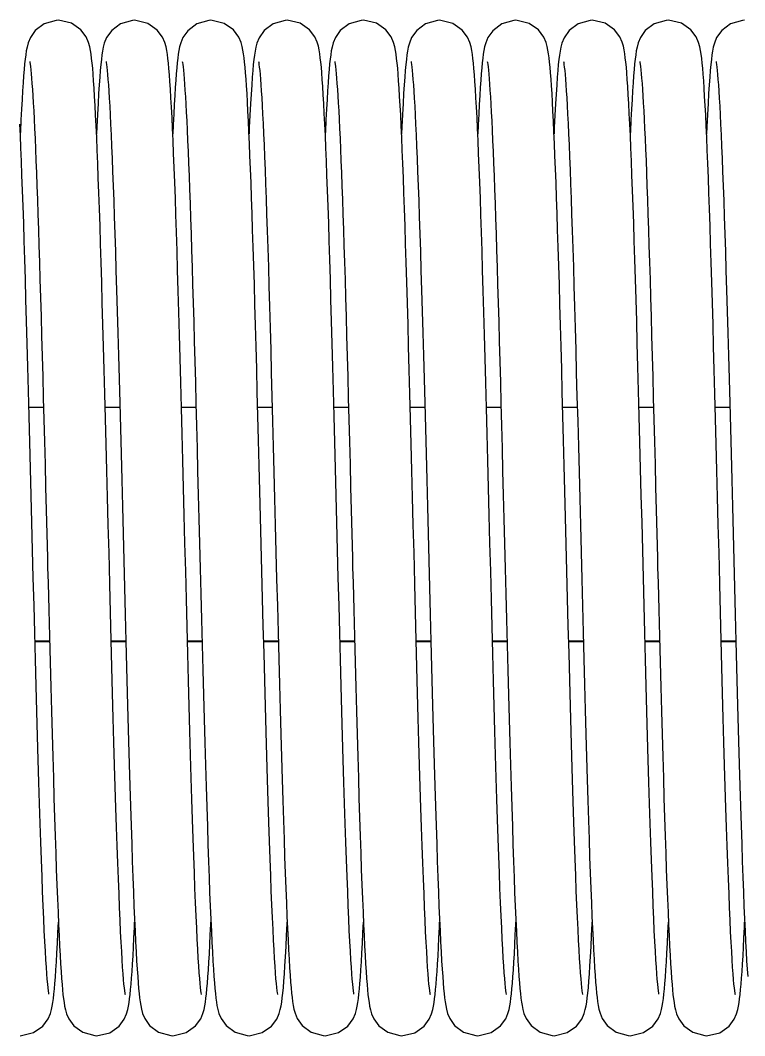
# Model space of a CAD drawing. Header units: millimetres. Extents: x 21899 to 38731, y -5425 to 3612.
# Drawn here: x 24408 to 24484, y 3128.8 to 3235.3 of the extents above; entities that cross this region are included whole.
import ezdxf

# ---------------------------------------------------------------- set-up
doc = ezdxf.new("R2010")
doc.units = ezdxf.units.MM

msp = doc.modelspace()

# ---------------------------------------------------------------- linework, layer by layer
at = {"color": 7, "linetype": 'Continuous'}
for p, q in [((24408.91, 3194.69), (24410.44, 3194.69)), ((24416.91, 3194.69), (24418.44, 3194.69)), ((24424.91, 3194.69), (24426.44, 3194.69)), ((24432.91, 3194.69), (24434.44, 3194.69)), ((24440.91, 3194.69), (24442.44, 3194.69)), ((24448.91, 3194.69), (24450.44, 3194.69)), ((24456.91, 3194.69), (24458.44, 3194.69)), ((24464.91, 3194.69), (24466.44, 3194.69)), ((24472.91, 3194.69), (24474.44, 3194.69)), ((24480.91, 3194.69), (24482.44, 3194.69)), ((24409.55, 3170.08), (24411.07, 3170.08)), ((24417.55, 3170.08), (24419.07, 3170.08)), ((24425.55, 3170.08), (24427.07, 3170.08)), ((24433.55, 3170.08), (24435.07, 3170.08)), ((24441.55, 3170.08), (24443.07, 3170.08)), ((24449.55, 3170.08), (24451.07, 3170.08)), ((24457.55, 3170.08), (24459.07, 3170.08)), ((24465.55, 3170.08), (24467.07, 3170.08)), ((24473.55, 3170.08), (24475.07, 3170.08)), ((24481.55, 3170.08), (24483.07, 3170.08))]:
    msp.add_line(p, q, dxfattribs=at)
at = {"color": 9, "linetype": 'Continuous'}
for p, q in [((24409.55, 3170.15), (24411.07, 3170.15)), ((24417.55, 3170.15), (24419.07, 3170.15)), ((24425.55, 3170.15), (24427.07, 3170.15)), ((24433.55, 3170.15), (24435.07, 3170.15)), ((24441.55, 3170.15), (24443.07, 3170.15)), ((24449.55, 3170.15), (24451.07, 3170.15)), ((24457.55, 3170.15), (24459.07, 3170.15)), ((24465.55, 3170.15), (24467.07, 3170.15)), ((24473.55, 3170.15), (24475.07, 3170.15)), ((24481.55, 3170.15), (24483.07, 3170.15))]:
    msp.add_line(p, q, dxfattribs=at)
at = {"color": 7, "linetype": 'Continuous'}
for points in [[(24412, 3235.25), (24411.78, 3235.24), (24410.51, 3234.88), (24409.57, 3234.17), (24409.06, 3233.43), (24408.83, 3232.88), (24408.71, 3232.45), (24408.63, 3232.05), (24408.57, 3231.64), (24408.51, 3231.19), (24408.46, 3230.68), (24408.4, 3230.1), (24408.35, 3229.44)], [(24415.65, 3229.6), (24415.6, 3230.22), (24415.54, 3230.77), (24415.49, 3231.26), (24415.43, 3231.69), (24415.37, 3232.09), (24415.29, 3232.48), (24415.17, 3232.92), (24414.92, 3233.5), (24414.35, 3234.25), (24413.37, 3234.94), (24412, 3235.25)], [(24420, 3235.25), (24419.79, 3235.24), (24418.53, 3234.88), (24417.59, 3234.18), (24417.05, 3233.43), (24416.82, 3232.86), (24416.71, 3232.42), (24416.63, 3232.03), (24416.56, 3231.62), (24416.51, 3231.15), (24416.45, 3230.62), (24416.39, 3230), (24416.34, 3229.29)], [(24423.65, 3229.54), (24423.6, 3230.18), (24423.55, 3230.74), (24423.49, 3231.24), (24423.43, 3231.68), (24423.37, 3232.08), (24423.29, 3232.47), (24423.17, 3232.92), (24422.93, 3233.48), (24422.37, 3234.23), (24421.39, 3234.93), (24420, 3235.25)], [(24428, 3235.25), (24427.79, 3235.24), (24426.51, 3234.87), (24425.57, 3234.16), (24425.06, 3233.44), (24424.84, 3232.9), (24424.72, 3232.47), (24424.64, 3232.09), (24424.58, 3231.7), (24424.52, 3231.27), (24424.47, 3230.8), (24424.42, 3230.26), (24424.36, 3229.65), (24424.31, 3228.97)], [(24431.69, 3229.09), (24431.64, 3229.75), (24431.58, 3230.33), (24431.53, 3230.86), (24431.48, 3231.33), (24431.43, 3231.74), (24431.36, 3232.12), (24431.29, 3232.5), (24431.17, 3232.92), (24430.92, 3233.49), (24430.37, 3234.24), (24429.38, 3234.93), (24428, 3235.25)], [(24436, 3235.25), (24435.78, 3235.24), (24434.52, 3234.88), (24433.58, 3234.18), (24433.05, 3233.42), (24432.82, 3232.85), (24432.7, 3232.42), (24432.63, 3232.02), (24432.56, 3231.61), (24432.51, 3231.14), (24432.45, 3230.6), (24432.39, 3229.98), (24432.34, 3229.27)], [(24439.69, 3229.05), (24439.64, 3229.73), (24439.59, 3230.33), (24439.53, 3230.86), (24439.48, 3231.33), (24439.42, 3231.75), (24439.36, 3232.14), (24439.28, 3232.53), (24439.15, 3232.96), (24438.91, 3233.51), (24438.35, 3234.25), (24437.37, 3234.94), (24436, 3235.25)], [(24444, 3235.25), (24443.78, 3235.24), (24442.51, 3234.88), (24441.57, 3234.17), (24441.06, 3233.43), (24440.83, 3232.88), (24440.71, 3232.45), (24440.63, 3232.05), (24440.57, 3231.64), (24440.51, 3231.19), (24440.46, 3230.68), (24440.4, 3230.1), (24440.35, 3229.44)], [(24447.65, 3229.6), (24447.6, 3230.22), (24447.54, 3230.77), (24447.49, 3231.26), (24447.43, 3231.69), (24447.37, 3232.09), (24447.29, 3232.48), (24447.17, 3232.92), (24446.92, 3233.5), (24446.35, 3234.25), (24445.37, 3234.94), (24444, 3235.25)], [(24452, 3235.25), (24451.79, 3235.24), (24450.53, 3234.88), (24449.59, 3234.18), (24449.05, 3233.43), (24448.82, 3232.86), (24448.71, 3232.42), (24448.63, 3232.03), (24448.56, 3231.62), (24448.51, 3231.15), (24448.45, 3230.62), (24448.39, 3230), (24448.34, 3229.29)], [(24455.65, 3229.54), (24455.6, 3230.18), (24455.55, 3230.74), (24455.49, 3231.24), (24455.43, 3231.68), (24455.37, 3232.08), (24455.29, 3232.47), (24455.17, 3232.92), (24454.93, 3233.48), (24454.37, 3234.23), (24453.39, 3234.93), (24452, 3235.25)], [(24460, 3235.25), (24459.79, 3235.24), (24458.51, 3234.87), (24457.57, 3234.16), (24457.06, 3233.44), (24456.84, 3232.9), (24456.72, 3232.47), (24456.64, 3232.09), (24456.58, 3231.7), (24456.52, 3231.27), (24456.47, 3230.8), (24456.42, 3230.26), (24456.36, 3229.65), (24456.31, 3228.97)], [(24463.69, 3229.09), (24463.64, 3229.75), (24463.58, 3230.33), (24463.53, 3230.86), (24463.48, 3231.33), (24463.43, 3231.74), (24463.36, 3232.12), (24463.29, 3232.5), (24463.17, 3232.92), (24462.92, 3233.49), (24462.37, 3234.24), (24461.38, 3234.93), (24460, 3235.25)], [(24468, 3235.25), (24467.78, 3235.24), (24466.52, 3234.88), (24465.58, 3234.18), (24465.05, 3233.42), (24464.82, 3232.85), (24464.7, 3232.42), (24464.63, 3232.02), (24464.56, 3231.61), (24464.51, 3231.14), (24464.45, 3230.6), (24464.39, 3229.98), (24464.34, 3229.27)], [(24471.69, 3229.05), (24471.64, 3229.73), (24471.59, 3230.33), (24471.53, 3230.86), (24471.48, 3231.33), (24471.42, 3231.75), (24471.36, 3232.14), (24471.28, 3232.53), (24471.15, 3232.96), (24470.91, 3233.51), (24470.35, 3234.25), (24469.37, 3234.94), (24468, 3235.25)], [(24476, 3235.25), (24475.78, 3235.24), (24474.51, 3234.88), (24473.57, 3234.17), (24473.06, 3233.43), (24472.83, 3232.88), (24472.71, 3232.45), (24472.63, 3232.05), (24472.57, 3231.64), (24472.51, 3231.19), (24472.46, 3230.68), (24472.4, 3230.1), (24472.35, 3229.44)], [(24479.65, 3229.6), (24479.6, 3230.22), (24479.54, 3230.77), (24479.49, 3231.26), (24479.43, 3231.69), (24479.37, 3232.09), (24479.29, 3232.48), (24479.17, 3232.92), (24478.92, 3233.5), (24478.35, 3234.25), (24477.37, 3234.94), (24476, 3235.25)], [(24484, 3235.25), (24483.79, 3235.24), (24482.53, 3234.88), (24481.59, 3234.18), (24481.05, 3233.43), (24480.82, 3232.86), (24480.71, 3232.42), (24480.63, 3232.03), (24480.56, 3231.62), (24480.51, 3231.15), (24480.45, 3230.62), (24480.39, 3230), (24480.34, 3229.29)], [(24409, 3230.93), (24409, 3230.93), (24409.01, 3230.83), (24409.04, 3230.65), (24409.07, 3230.39), (24409.11, 3230.05), (24409.15, 3229.64), (24409.19, 3229.17), (24409.23, 3228.62), (24409.27, 3228.01), (24409.32, 3227.33), (24409.36, 3226.59), (24409.41, 3225.76), (24409.45, 3224.87), (24409.5, 3223.9), (24409.55, 3222.86), (24409.6, 3221.73), (24409.65, 3220.53), (24409.7, 3219.25), (24409.75, 3217.88), (24409.8, 3216.44), (24409.85, 3214.92), (24409.9, 3213.32), (24409.96, 3211.64), (24410.01, 3209.89), (24410.07, 3208.06), (24410.12, 3206.16), (24410.18, 3204.19), (24410.24, 3202.15), (24410.3, 3200.04), (24410.36, 3197.88), (24410.41, 3195.66), (24410.47, 3193.38), (24410.54, 3191.06), (24410.6, 3188.7), (24410.66, 3186.29), (24410.72, 3183.86), (24410.78, 3181.4), (24410.85, 3178.92), (24410.87, 3177.85)], [(24417, 3230.92), (24417.02, 3230.82), (24417.04, 3230.62), (24417.08, 3230.34), (24417.12, 3229.98), (24417.16, 3229.55), (24417.2, 3229.05), (24417.24, 3228.47), (24417.29, 3227.81), (24417.33, 3227.08), (24417.38, 3226.26), (24417.43, 3225.35), (24417.48, 3224.35), (24417.53, 3223.25), (24417.58, 3222.06), (24417.64, 3220.77), (24417.69, 3219.39), (24417.75, 3217.9), (24417.8, 3216.32), (24417.86, 3214.64), (24417.92, 3212.87), (24417.98, 3210.99), (24418.04, 3209.01), (24418.1, 3206.93), (24418.17, 3204.75), (24418.23, 3202.48), (24418.3, 3200.11), (24418.36, 3197.64), (24418.43, 3195.09), (24418.5, 3192.47), (24418.57, 3189.78), (24418.64, 3187.04), (24418.71, 3184.25), (24418.78, 3181.43), (24418.85, 3178.6)], [(24425, 3230.93), (24425.01, 3230.82), (24425.04, 3230.63), (24425.08, 3230.36), (24425.11, 3230.01), (24425.15, 3229.6), (24425.19, 3229.11), (24425.23, 3228.56), (24425.28, 3227.93), (24425.32, 3227.24), (24425.37, 3226.47), (24425.41, 3225.63), (24425.46, 3224.72), (24425.51, 3223.72), (24425.56, 3222.65), (24425.61, 3221.49), (24425.66, 3220.25), (24425.71, 3218.93), (24425.76, 3217.53), (24425.81, 3216.05), (24425.87, 3214.49), (24425.92, 3212.86), (24425.97, 3211.15), (24426.03, 3209.37), (24426.08, 3207.53), (24426.14, 3205.62), (24426.2, 3203.64), (24426.25, 3201.59), (24426.31, 3199.48), (24426.37, 3197.3), (24426.43, 3195.06), (24426.49, 3192.75), (24426.55, 3190.39), (24426.61, 3187.96), (24426.68, 3185.49), (24426.74, 3182.95), (24426.81, 3180.37), (24426.88, 3177.75), (24426.94, 3175.09), (24427.01, 3172.42), (24427.08, 3169.74), (24427.15, 3167.09), (24427.22, 3164.49), (24427.29, 3161.95), (24427.36, 3159.49), (24427.43, 3157.13), (24427.5, 3154.88), (24427.56, 3152.74), (24427.63, 3150.72), (24427.69, 3148.81), (24427.75, 3147.02), (24427.81, 3145.34), (24427.87, 3143.78), (24427.93, 3142.32), (24427.99, 3140.97), (24428.05, 3139.72), (24428.1, 3138.57), (24428.16, 3137.53), (24428.21, 3136.58), (24428.27, 3135.72), (24428.32, 3134.96)], [(24433, 3230.92), (24433.02, 3230.82), (24433.04, 3230.62), (24433.08, 3230.34), (24433.12, 3229.99), (24433.16, 3229.56), (24433.2, 3229.06), (24433.24, 3228.49), (24433.28, 3227.84), (24433.33, 3227.11), (24433.38, 3226.31), (24433.42, 3225.41), (24433.47, 3224.43), (24433.52, 3223.35), (24433.58, 3222.18), (24433.63, 3220.92), (24433.68, 3219.56), (24433.74, 3218.11), (24433.79, 3216.56), (24433.85, 3214.92), (24433.91, 3213.18), (24433.97, 3211.34), (24434.03, 3209.4), (24434.09, 3207.37), (24434.15, 3205.24), (24434.21, 3203.01), (24434.28, 3200.69), (24434.34, 3198.28), (24434.41, 3195.78), (24434.48, 3193.2), (24434.55, 3190.55), (24434.62, 3187.84), (24434.69, 3185.09), (24434.76, 3182.3), (24434.83, 3179.48), (24434.9, 3176.65), (24434.98, 3173.83), (24435.05, 3171.03), (24435.12, 3168.27), (24435.19, 3165.57), (24435.27, 3162.94), (24435.34, 3160.39), (24435.41, 3157.95), (24435.47, 3155.62), (24435.54, 3153.42), (24435.61, 3151.33), (24435.67, 3149.37), (24435.73, 3147.52), (24435.8, 3145.8), (24435.86, 3144.18), (24435.92, 3142.68), (24435.98, 3141.29), (24436.03, 3140), (24436.09, 3138.82), (24436.15, 3137.74), (24436.2, 3136.76), (24436.26, 3135.88), (24436.31, 3135.09), (24436.36, 3134.38)], [(24441, 3230.93), (24441, 3230.93), (24441.01, 3230.83), (24441.04, 3230.65), (24441.07, 3230.39), (24441.11, 3230.05), (24441.15, 3229.64), (24441.19, 3229.17), (24441.23, 3228.62), (24441.27, 3228.01), (24441.32, 3227.33), (24441.36, 3226.59), (24441.41, 3225.76), (24441.45, 3224.87), (24441.5, 3223.9), (24441.55, 3222.86), (24441.6, 3221.73), (24441.65, 3220.53), (24441.7, 3219.25), (24441.75, 3217.88), (24441.8, 3216.44), (24441.85, 3214.92), (24441.9, 3213.32), (24441.96, 3211.64), (24442.01, 3209.89), (24442.07, 3208.06), (24442.12, 3206.16), (24442.18, 3204.19), (24442.24, 3202.15), (24442.3, 3200.04), (24442.36, 3197.88), (24442.41, 3195.66), (24442.47, 3193.38), (24442.54, 3191.06), (24442.6, 3188.7), (24442.66, 3186.29), (24442.72, 3183.86), (24442.78, 3181.4), (24442.85, 3178.92), (24442.87, 3177.85)], [(24449, 3230.92), (24449.02, 3230.82), (24449.04, 3230.62), (24449.08, 3230.34), (24449.12, 3229.98), (24449.16, 3229.55), (24449.2, 3229.05), (24449.24, 3228.47), (24449.29, 3227.81), (24449.33, 3227.08), (24449.38, 3226.26), (24449.43, 3225.35), (24449.48, 3224.35), (24449.53, 3223.25), (24449.58, 3222.06), (24449.64, 3220.77), (24449.69, 3219.39), (24449.75, 3217.9), (24449.8, 3216.32), (24449.86, 3214.64), (24449.92, 3212.87), (24449.98, 3210.99), (24450.04, 3209.01), (24450.1, 3206.93), (24450.17, 3204.75), (24450.23, 3202.48), (24450.3, 3200.11), (24450.36, 3197.64), (24450.43, 3195.09), (24450.5, 3192.47), (24450.57, 3189.78), (24450.64, 3187.04), (24450.71, 3184.25), (24450.78, 3181.43), (24450.85, 3178.6)], [(24457, 3230.93), (24457.01, 3230.82), (24457.04, 3230.63), (24457.08, 3230.36), (24457.11, 3230.01), (24457.15, 3229.6), (24457.19, 3229.11), (24457.23, 3228.56), (24457.28, 3227.93), (24457.32, 3227.24), (24457.37, 3226.47), (24457.41, 3225.63), (24457.46, 3224.72), (24457.51, 3223.72), (24457.56, 3222.65), (24457.61, 3221.49), (24457.66, 3220.25), (24457.71, 3218.93), (24457.76, 3217.53), (24457.81, 3216.05), (24457.87, 3214.49), (24457.92, 3212.86), (24457.97, 3211.15), (24458.03, 3209.37), (24458.08, 3207.53), (24458.14, 3205.62), (24458.2, 3203.64), (24458.25, 3201.59), (24458.31, 3199.48), (24458.37, 3197.3), (24458.43, 3195.06), (24458.49, 3192.75), (24458.55, 3190.39), (24458.61, 3187.96), (24458.68, 3185.49), (24458.74, 3182.95), (24458.81, 3180.37), (24458.88, 3177.75), (24458.94, 3175.09), (24459.01, 3172.42), (24459.08, 3169.74), (24459.15, 3167.09), (24459.22, 3164.49), (24459.29, 3161.95), (24459.36, 3159.49), (24459.43, 3157.13), (24459.5, 3154.88), (24459.56, 3152.74), (24459.63, 3150.72), (24459.69, 3148.81), (24459.75, 3147.02), (24459.81, 3145.34), (24459.87, 3143.78), (24459.93, 3142.32), (24459.99, 3140.97), (24460.05, 3139.72), (24460.1, 3138.57), (24460.16, 3137.53), (24460.21, 3136.58), (24460.27, 3135.72), (24460.32, 3134.96)], [(24465, 3230.92), (24465.02, 3230.82), (24465.04, 3230.62), (24465.08, 3230.34), (24465.12, 3229.99), (24465.16, 3229.56), (24465.2, 3229.06), (24465.24, 3228.49), (24465.28, 3227.84), (24465.33, 3227.11), (24465.38, 3226.31), (24465.42, 3225.41), (24465.47, 3224.43), (24465.52, 3223.35), (24465.58, 3222.18), (24465.63, 3220.92), (24465.68, 3219.56), (24465.74, 3218.11), (24465.79, 3216.56), (24465.85, 3214.92), (24465.91, 3213.18), (24465.97, 3211.34), (24466.03, 3209.4), (24466.09, 3207.37), (24466.15, 3205.24), (24466.21, 3203.01), (24466.28, 3200.69), (24466.34, 3198.28), (24466.41, 3195.78), (24466.48, 3193.2), (24466.55, 3190.55), (24466.62, 3187.84), (24466.69, 3185.09), (24466.76, 3182.3), (24466.83, 3179.48), (24466.9, 3176.65), (24466.98, 3173.83), (24467.05, 3171.03), (24467.12, 3168.27), (24467.19, 3165.57), (24467.27, 3162.94), (24467.34, 3160.39), (24467.41, 3157.95), (24467.47, 3155.62), (24467.54, 3153.42), (24467.61, 3151.33), (24467.67, 3149.37), (24467.73, 3147.52), (24467.8, 3145.8), (24467.86, 3144.18), (24467.92, 3142.68), (24467.98, 3141.29), (24468.03, 3140), (24468.09, 3138.82), (24468.15, 3137.74), (24468.2, 3136.76), (24468.26, 3135.88), (24468.31, 3135.09), (24468.36, 3134.38)], [(24473, 3230.93), (24473, 3230.93), (24473.01, 3230.83), (24473.04, 3230.65), (24473.07, 3230.39), (24473.11, 3230.05), (24473.15, 3229.64), (24473.19, 3229.17), (24473.23, 3228.62), (24473.27, 3228.01), (24473.32, 3227.33), (24473.36, 3226.59), (24473.41, 3225.76), (24473.45, 3224.87), (24473.5, 3223.9), (24473.55, 3222.86), (24473.6, 3221.73), (24473.65, 3220.53), (24473.7, 3219.25), (24473.75, 3217.88), (24473.8, 3216.44), (24473.85, 3214.92), (24473.9, 3213.32), (24473.96, 3211.64), (24474.01, 3209.89), (24474.07, 3208.06), (24474.12, 3206.16), (24474.18, 3204.19), (24474.24, 3202.15), (24474.3, 3200.04), (24474.36, 3197.88), (24474.41, 3195.66), (24474.47, 3193.38), (24474.54, 3191.06), (24474.6, 3188.7), (24474.66, 3186.29), (24474.72, 3183.86), (24474.78, 3181.4), (24474.85, 3178.92), (24474.87, 3177.85)], [(24481, 3230.92), (24481.02, 3230.82), (24481.04, 3230.62), (24481.08, 3230.34), (24481.12, 3229.98), (24481.16, 3229.55), (24481.2, 3229.05), (24481.24, 3228.47), (24481.29, 3227.81), (24481.33, 3227.08), (24481.38, 3226.26), (24481.43, 3225.35), (24481.48, 3224.35), (24481.53, 3223.25), (24481.58, 3222.06), (24481.64, 3220.77), (24481.69, 3219.39), (24481.75, 3217.9), (24481.8, 3216.32), (24481.86, 3214.64), (24481.92, 3212.87), (24481.98, 3210.99), (24482.04, 3209.01), (24482.1, 3206.93), (24482.17, 3204.75), (24482.23, 3202.48), (24482.3, 3200.11), (24482.36, 3197.64), (24482.43, 3195.09), (24482.5, 3192.47), (24482.57, 3189.78), (24482.64, 3187.04), (24482.71, 3184.25), (24482.78, 3181.43), (24482.85, 3178.6)], [(24408.35, 3229.44), (24408.3, 3228.7), (24408.24, 3227.87), (24408.19, 3226.95), (24408.13, 3225.93), (24408.07, 3224.82), (24408.02, 3223.6), (24408, 3223.33)], [(24417.35, 3177.85), (24417.31, 3179.41), (24417.23, 3182.34), (24417.16, 3185.22), (24417.09, 3188.04), (24417.02, 3190.79), (24416.95, 3193.47), (24416.88, 3196.07), (24416.81, 3198.59), (24416.74, 3201.02), (24416.68, 3203.36), (24416.61, 3205.61), (24416.55, 3207.77), (24416.49, 3209.84), (24416.43, 3211.81), (24416.37, 3213.68), (24416.31, 3215.46), (24416.25, 3217.15), (24416.19, 3218.74), (24416.13, 3220.24), (24416.08, 3221.64), (24416.02, 3222.95), (24415.97, 3224.17), (24415.91, 3225.29), (24415.86, 3226.32), (24415.8, 3227.27), (24415.75, 3228.13), (24415.7, 3228.9), (24415.65, 3229.6)], [(24416.34, 3229.29), (24416.28, 3228.48), (24416.22, 3227.56), (24416.16, 3226.52), (24416.1, 3225.37), (24416.04, 3224.09), (24416, 3223.33)], [(24427.01, 3133.08), (24427.01, 3133.1), (24426.98, 3133.24), (24426.95, 3133.48), (24426.91, 3133.81), (24426.87, 3134.23), (24426.83, 3134.74), (24426.78, 3135.35), (24426.73, 3136.07), (24426.68, 3136.89), (24426.62, 3137.82), (24426.57, 3138.87), (24426.51, 3140.03), (24426.45, 3141.31), (24426.39, 3142.7), (24426.33, 3144.21), (24426.27, 3145.83), (24426.21, 3147.58), (24426.14, 3149.45), (24426.08, 3151.44), (24426.01, 3153.56), (24425.94, 3155.81), (24425.87, 3158.19), (24425.8, 3160.69), (24425.73, 3163.3), (24425.66, 3166.01), (24425.58, 3168.8), (24425.51, 3171.66), (24425.43, 3174.55), (24425.36, 3177.48), (24425.28, 3180.41), (24425.21, 3183.33), (24425.13, 3186.22), (24425.06, 3189.07), (24424.99, 3191.87), (24424.92, 3194.6), (24424.85, 3197.25), (24424.78, 3199.81), (24424.71, 3202.27), (24424.64, 3204.63), (24424.58, 3206.88), (24424.51, 3209.03), (24424.45, 3211.07), (24424.39, 3213.02), (24424.33, 3214.86), (24424.27, 3216.61), (24424.21, 3218.25), (24424.15, 3219.81), (24424.09, 3221.27), (24424.04, 3222.63), (24423.98, 3223.89), (24423.92, 3225.07), (24423.87, 3226.14), (24423.81, 3227.12), (24423.76, 3228.02), (24423.7, 3228.82), (24423.65, 3229.54)], [(24435.01, 3133.08), (24435.01, 3133.09), (24434.99, 3133.23), (24434.95, 3133.47), (24434.91, 3133.8), (24434.87, 3134.22), (24434.83, 3134.73), (24434.78, 3135.34), (24434.73, 3136.04), (24434.68, 3136.84), (24434.63, 3137.75), (24434.57, 3138.76), (24434.52, 3139.89), (24434.46, 3141.13), (24434.4, 3142.49), (24434.34, 3143.96), (24434.28, 3145.56), (24434.22, 3147.29), (24434.15, 3149.16), (24434.09, 3151.16), (24434.02, 3153.32), (24433.95, 3155.62), (24433.88, 3158.06), (24433.8, 3160.63), (24433.73, 3163.3), (24433.65, 3166.05), (24433.58, 3168.87), (24433.5, 3171.73), (24433.43, 3174.61), (24433.36, 3177.48), (24433.28, 3180.32), (24433.21, 3183.12), (24433.14, 3185.87), (24433.07, 3188.57), (24433.01, 3191.2), (24432.94, 3193.77), (24432.87, 3196.26), (24432.81, 3198.68), (24432.74, 3201.02), (24432.68, 3203.27), (24432.62, 3205.44), (24432.56, 3207.53), (24432.5, 3209.53), (24432.44, 3211.44), (24432.38, 3213.26), (24432.32, 3214.99), (24432.27, 3216.64), (24432.21, 3218.19), (24432.16, 3219.66), (24432.1, 3221.04), (24432.05, 3222.34), (24431.99, 3223.55), (24431.94, 3224.68), (24431.89, 3225.72), (24431.84, 3226.68), (24431.79, 3227.56), (24431.74, 3228.36), (24431.69, 3229.09)], [(24432.34, 3229.27), (24432.28, 3228.45), (24432.22, 3227.52), (24432.16, 3226.48), (24432.1, 3225.31), (24432.03, 3224.01), (24432, 3223.33)], [(24440.35, 3229.44), (24440.3, 3228.7), (24440.24, 3227.87), (24440.19, 3226.95), (24440.13, 3225.93), (24440.07, 3224.82), (24440.02, 3223.6), (24440, 3223.33)], [(24449.35, 3177.85), (24449.31, 3179.41), (24449.23, 3182.34), (24449.16, 3185.22), (24449.09, 3188.04), (24449.02, 3190.79), (24448.95, 3193.47), (24448.88, 3196.07), (24448.81, 3198.59), (24448.74, 3201.02), (24448.68, 3203.36), (24448.61, 3205.61), (24448.55, 3207.77), (24448.49, 3209.84), (24448.43, 3211.81), (24448.37, 3213.68), (24448.31, 3215.46), (24448.25, 3217.15), (24448.19, 3218.74), (24448.13, 3220.24), (24448.08, 3221.64), (24448.02, 3222.95), (24447.97, 3224.17), (24447.91, 3225.29), (24447.86, 3226.32), (24447.8, 3227.27), (24447.75, 3228.13), (24447.7, 3228.9), (24447.65, 3229.6)], [(24448.34, 3229.29), (24448.28, 3228.48), (24448.22, 3227.56), (24448.16, 3226.52), (24448.1, 3225.37), (24448.04, 3224.09), (24448, 3223.33)], [(24459.01, 3133.08), (24459.01, 3133.1), (24458.98, 3133.24), (24458.95, 3133.48), (24458.91, 3133.81), (24458.87, 3134.23), (24458.83, 3134.74), (24458.78, 3135.35), (24458.73, 3136.07), (24458.68, 3136.89), (24458.62, 3137.82), (24458.57, 3138.87), (24458.51, 3140.03), (24458.45, 3141.31), (24458.39, 3142.7), (24458.33, 3144.21), (24458.27, 3145.83), (24458.21, 3147.58), (24458.14, 3149.45), (24458.08, 3151.44), (24458.01, 3153.56), (24457.94, 3155.81), (24457.87, 3158.19), (24457.8, 3160.69), (24457.73, 3163.3), (24457.66, 3166.01), (24457.58, 3168.8), (24457.51, 3171.66), (24457.43, 3174.55), (24457.36, 3177.48), (24457.28, 3180.41), (24457.21, 3183.33), (24457.13, 3186.22), (24457.06, 3189.07), (24456.99, 3191.87), (24456.92, 3194.6), (24456.85, 3197.25), (24456.78, 3199.81), (24456.71, 3202.27), (24456.64, 3204.63), (24456.58, 3206.88), (24456.51, 3209.03), (24456.45, 3211.07), (24456.39, 3213.02), (24456.33, 3214.86), (24456.27, 3216.61), (24456.21, 3218.25), (24456.15, 3219.81), (24456.09, 3221.27), (24456.04, 3222.63), (24455.98, 3223.89), (24455.92, 3225.07), (24455.87, 3226.14), (24455.81, 3227.12), (24455.76, 3228.02), (24455.7, 3228.82), (24455.65, 3229.54)], [(24467.01, 3133.08), (24467.01, 3133.09), (24466.99, 3133.23), (24466.95, 3133.47), (24466.91, 3133.8), (24466.87, 3134.22), (24466.83, 3134.73), (24466.78, 3135.34), (24466.73, 3136.04), (24466.68, 3136.84), (24466.63, 3137.75), (24466.57, 3138.76), (24466.52, 3139.89), (24466.46, 3141.13), (24466.4, 3142.49), (24466.34, 3143.96), (24466.28, 3145.56), (24466.22, 3147.29), (24466.15, 3149.16), (24466.09, 3151.16), (24466.02, 3153.32), (24465.95, 3155.62), (24465.88, 3158.06), (24465.8, 3160.63), (24465.73, 3163.3), (24465.65, 3166.05), (24465.58, 3168.87), (24465.5, 3171.73), (24465.43, 3174.61), (24465.36, 3177.48), (24465.28, 3180.32), (24465.21, 3183.12), (24465.14, 3185.87), (24465.07, 3188.57), (24465.01, 3191.2), (24464.94, 3193.77), (24464.87, 3196.26), (24464.81, 3198.68), (24464.74, 3201.02), (24464.68, 3203.27), (24464.62, 3205.44), (24464.56, 3207.53), (24464.5, 3209.53), (24464.44, 3211.44), (24464.38, 3213.26), (24464.32, 3214.99), (24464.27, 3216.64), (24464.21, 3218.19), (24464.16, 3219.66), (24464.1, 3221.04), (24464.05, 3222.34), (24463.99, 3223.55), (24463.94, 3224.68), (24463.89, 3225.72), (24463.84, 3226.68), (24463.79, 3227.56), (24463.74, 3228.36), (24463.69, 3229.09)], [(24464.34, 3229.27), (24464.28, 3228.45), (24464.22, 3227.52), (24464.16, 3226.48), (24464.1, 3225.31), (24464.03, 3224.01), (24464, 3223.33)], [(24472.35, 3229.44), (24472.3, 3228.7), (24472.24, 3227.87), (24472.19, 3226.95), (24472.13, 3225.93), (24472.07, 3224.82), (24472.02, 3223.6), (24472, 3223.33)], [(24481.35, 3177.85), (24481.31, 3179.41), (24481.23, 3182.34), (24481.16, 3185.22), (24481.09, 3188.04), (24481.02, 3190.79), (24480.95, 3193.47), (24480.88, 3196.07), (24480.81, 3198.59), (24480.74, 3201.02), (24480.68, 3203.36), (24480.61, 3205.61), (24480.55, 3207.77), (24480.49, 3209.84), (24480.43, 3211.81), (24480.37, 3213.68), (24480.31, 3215.46), (24480.25, 3217.15), (24480.19, 3218.74), (24480.13, 3220.24), (24480.08, 3221.64), (24480.02, 3222.95), (24479.97, 3224.17), (24479.91, 3225.29), (24479.86, 3226.32), (24479.8, 3227.27), (24479.75, 3228.13), (24479.7, 3228.9), (24479.65, 3229.6)], [(24480.34, 3229.29), (24480.28, 3228.48), (24480.22, 3227.56), (24480.16, 3226.52), (24480.1, 3225.37), (24480.04, 3224.09), (24480, 3223.33)], [(24424.31, 3228.97), (24424.26, 3228.2), (24424.21, 3227.35), (24424.16, 3226.42), (24424.1, 3225.39), (24424.05, 3224.27), (24424, 3223.33)], [(24441.3, 3179.67), (24441.23, 3182.56), (24441.15, 3185.42), (24441.08, 3188.25), (24441.01, 3191.02), (24440.94, 3193.73), (24440.87, 3196.37), (24440.8, 3198.91), (24440.73, 3201.36), (24440.67, 3203.71), (24440.6, 3205.96), (24440.54, 3208.11), (24440.48, 3210.16), (24440.42, 3212.12), (24440.36, 3213.97), (24440.3, 3215.74), (24440.24, 3217.41), (24440.18, 3218.99), (24440.12, 3220.47), (24440.07, 3221.87), (24440.01, 3223.17), (24439.96, 3224.37), (24439.9, 3225.49), (24439.85, 3226.51), (24439.79, 3227.44), (24439.74, 3228.29), (24439.69, 3229.05)], [(24456.31, 3228.97), (24456.26, 3228.2), (24456.21, 3227.35), (24456.16, 3226.42), (24456.1, 3225.39), (24456.05, 3224.27), (24456, 3223.33)], [(24473.3, 3179.67), (24473.23, 3182.56), (24473.15, 3185.42), (24473.08, 3188.25), (24473.01, 3191.02), (24472.94, 3193.73), (24472.87, 3196.37), (24472.8, 3198.91), (24472.73, 3201.36), (24472.67, 3203.71), (24472.6, 3205.96), (24472.54, 3208.11), (24472.48, 3210.16), (24472.42, 3212.12), (24472.36, 3213.97), (24472.3, 3215.74), (24472.24, 3217.41), (24472.18, 3218.99), (24472.12, 3220.47), (24472.07, 3221.87), (24472.01, 3223.17), (24471.96, 3224.37), (24471.9, 3225.49), (24471.85, 3226.51), (24471.79, 3227.44), (24471.74, 3228.29), (24471.69, 3229.05)], [(24409.3, 3179.67), (24409.23, 3182.56), (24409.15, 3185.42), (24409.08, 3188.25), (24409.01, 3191.02), (24408.94, 3193.73), (24408.87, 3196.37), (24408.8, 3198.91), (24408.73, 3201.36), (24408.67, 3203.71), (24408.6, 3205.96), (24408.54, 3208.11), (24408.48, 3210.16), (24408.42, 3212.12), (24408.36, 3213.97), (24408.3, 3215.74), (24408.24, 3217.41), (24408.18, 3218.99), (24408.12, 3220.47), (24408.07, 3221.87), (24408.01, 3223.17), (24407.96, 3224.37)], [(24411.01, 3133.09), (24411.01, 3133.09), (24410.99, 3133.22), (24410.96, 3133.45), (24410.92, 3133.77), (24410.88, 3134.17), (24410.83, 3134.67), (24410.79, 3135.25), (24410.74, 3135.93), (24410.69, 3136.72), (24410.64, 3137.62), (24410.58, 3138.64), (24410.52, 3139.77), (24410.47, 3141.02), (24410.41, 3142.38), (24410.35, 3143.86), (24410.29, 3145.46), (24410.22, 3147.19), (24410.16, 3149.04), (24410.09, 3151.01), (24410.03, 3153.11), (24409.96, 3155.34), (24409.89, 3157.7), (24409.82, 3160.18), (24409.74, 3162.76), (24409.67, 3165.44), (24409.6, 3168.2), (24409.52, 3171.02), (24409.45, 3173.88), (24409.37, 3176.77), (24409.3, 3179.67)], [(24443.01, 3133.09), (24443.01, 3133.09), (24442.99, 3133.22), (24442.96, 3133.45), (24442.92, 3133.77), (24442.88, 3134.17), (24442.83, 3134.67), (24442.79, 3135.25), (24442.74, 3135.93), (24442.69, 3136.72), (24442.64, 3137.62), (24442.58, 3138.64), (24442.52, 3139.77), (24442.47, 3141.02), (24442.41, 3142.38), (24442.35, 3143.86), (24442.29, 3145.46), (24442.22, 3147.19), (24442.16, 3149.04), (24442.09, 3151.01), (24442.03, 3153.11), (24441.96, 3155.34), (24441.89, 3157.7), (24441.82, 3160.18), (24441.74, 3162.76), (24441.67, 3165.44), (24441.6, 3168.2), (24441.52, 3171.02), (24441.45, 3173.88), (24441.37, 3176.77), (24441.3, 3179.67)], [(24475.01, 3133.09), (24475.01, 3133.09), (24474.99, 3133.22), (24474.96, 3133.45), (24474.92, 3133.77), (24474.88, 3134.17), (24474.83, 3134.67), (24474.79, 3135.25), (24474.74, 3135.93), (24474.69, 3136.72), (24474.64, 3137.62), (24474.58, 3138.64), (24474.52, 3139.77), (24474.47, 3141.02), (24474.41, 3142.38), (24474.35, 3143.86), (24474.29, 3145.46), (24474.22, 3147.19), (24474.16, 3149.04), (24474.09, 3151.01), (24474.03, 3153.11), (24473.96, 3155.34), (24473.89, 3157.7), (24473.82, 3160.18), (24473.74, 3162.76), (24473.67, 3165.44), (24473.6, 3168.2), (24473.52, 3171.02), (24473.45, 3173.88), (24473.37, 3176.77), (24473.3, 3179.67)], [(24418.85, 3178.6), (24418.93, 3175.76), (24419, 3172.94), (24419.07, 3170.14), (24419.14, 3167.4), (24419.22, 3164.72), (24419.29, 3162.13), (24419.36, 3159.63), (24419.43, 3157.24), (24419.49, 3154.96), (24419.56, 3152.81), (24419.63, 3150.78), (24419.69, 3148.87), (24419.75, 3147.07), (24419.81, 3145.38), (24419.87, 3143.81), (24419.93, 3142.35), (24419.99, 3140.99), (24420.05, 3139.74), (24420.1, 3138.59), (24420.16, 3137.54), (24420.21, 3136.59), (24420.27, 3135.74), (24420.32, 3134.97)], [(24450.85, 3178.6), (24450.93, 3175.76), (24451, 3172.94), (24451.07, 3170.14), (24451.14, 3167.4), (24451.22, 3164.72), (24451.29, 3162.13), (24451.36, 3159.63), (24451.43, 3157.24), (24451.49, 3154.96), (24451.56, 3152.81), (24451.63, 3150.78), (24451.69, 3148.87), (24451.75, 3147.07), (24451.81, 3145.38), (24451.87, 3143.81), (24451.93, 3142.35), (24451.99, 3140.99), (24452.05, 3139.74), (24452.1, 3138.59), (24452.16, 3137.54), (24452.21, 3136.59), (24452.27, 3135.74), (24452.32, 3134.97)], [(24482.85, 3178.6), (24482.93, 3175.76), (24483, 3172.94), (24483.07, 3170.14), (24483.14, 3167.4), (24483.22, 3164.72), (24483.29, 3162.13), (24483.36, 3159.63), (24483.43, 3157.24), (24483.49, 3154.96), (24483.56, 3152.81), (24483.63, 3150.78), (24483.69, 3148.87), (24483.75, 3147.07), (24483.81, 3145.38), (24483.87, 3143.81), (24483.93, 3142.35), (24483.99, 3140.99), (24484.05, 3139.74), (24484.1, 3138.59), (24484.16, 3137.54), (24484.21, 3136.59), (24484.27, 3135.74), (24484.32, 3134.97)], [(24410.87, 3177.85), (24410.91, 3176.25), (24410.99, 3173.41), (24411.06, 3170.63), (24411.13, 3167.94), (24411.2, 3165.32), (24411.27, 3162.8), (24411.34, 3160.36), (24411.4, 3158.03), (24411.47, 3155.79), (24411.53, 3153.66), (24411.6, 3151.63), (24411.66, 3149.71), (24411.72, 3147.9), (24411.78, 3146.19), (24411.84, 3144.59), (24411.9, 3143.1), (24411.96, 3141.71), (24412.01, 3140.43), (24412.07, 3139.24), (24412.13, 3138.16), (24412.18, 3137.17), (24412.23, 3136.28), (24412.28, 3135.48), (24412.33, 3134.76)], [(24419.01, 3133.09), (24419.01, 3133.08), (24419.01, 3133.09), (24418.99, 3133.22), (24418.96, 3133.44), (24418.92, 3133.76), (24418.88, 3134.17), (24418.83, 3134.66), (24418.79, 3135.25), (24418.74, 3135.93), (24418.69, 3136.71), (24418.64, 3137.59), (24418.58, 3138.57), (24418.53, 3139.66), (24418.47, 3140.87), (24418.42, 3142.19), (24418.36, 3143.63), (24418.3, 3145.19), (24418.23, 3146.87), (24418.17, 3148.68), (24418.11, 3150.61), (24418.04, 3152.66), (24417.97, 3154.84), (24417.9, 3157.13), (24417.83, 3159.54), (24417.76, 3162.06), (24417.69, 3164.69), (24417.62, 3167.41), (24417.54, 3170.23), (24417.47, 3173.13), (24417.39, 3176.11), (24417.35, 3177.85)], [(24442.87, 3177.85), (24442.91, 3176.25), (24442.99, 3173.41), (24443.06, 3170.63), (24443.13, 3167.94), (24443.2, 3165.32), (24443.27, 3162.8), (24443.34, 3160.36), (24443.4, 3158.03), (24443.47, 3155.79), (24443.53, 3153.66), (24443.6, 3151.63), (24443.66, 3149.71), (24443.72, 3147.9), (24443.78, 3146.19), (24443.84, 3144.59), (24443.9, 3143.1), (24443.96, 3141.71), (24444.01, 3140.43), (24444.07, 3139.24), (24444.13, 3138.16), (24444.18, 3137.17), (24444.23, 3136.28), (24444.28, 3135.48), (24444.33, 3134.76)], [(24451.01, 3133.09), (24451.01, 3133.08), (24451.01, 3133.09), (24450.99, 3133.22), (24450.96, 3133.44), (24450.92, 3133.76), (24450.88, 3134.17), (24450.83, 3134.66), (24450.79, 3135.25), (24450.74, 3135.93), (24450.69, 3136.71), (24450.64, 3137.59), (24450.58, 3138.57), (24450.53, 3139.66), (24450.47, 3140.87), (24450.42, 3142.19), (24450.36, 3143.63), (24450.3, 3145.19), (24450.23, 3146.87), (24450.17, 3148.68), (24450.11, 3150.61), (24450.04, 3152.66), (24449.97, 3154.84), (24449.9, 3157.13), (24449.83, 3159.54), (24449.76, 3162.06), (24449.69, 3164.69), (24449.62, 3167.41), (24449.54, 3170.23), (24449.47, 3173.13), (24449.39, 3176.11), (24449.35, 3177.85)], [(24474.87, 3177.85), (24474.91, 3176.25), (24474.99, 3173.41), (24475.06, 3170.63), (24475.13, 3167.94), (24475.2, 3165.32), (24475.27, 3162.8), (24475.34, 3160.36), (24475.4, 3158.03), (24475.47, 3155.79), (24475.53, 3153.66), (24475.6, 3151.63), (24475.66, 3149.71), (24475.72, 3147.9), (24475.78, 3146.19), (24475.84, 3144.59), (24475.9, 3143.1), (24475.96, 3141.71), (24476.01, 3140.43), (24476.07, 3139.24), (24476.13, 3138.16), (24476.18, 3137.17), (24476.23, 3136.28), (24476.28, 3135.48), (24476.33, 3134.76)], [(24483.01, 3133.09), (24483.01, 3133.08), (24483.01, 3133.09), (24482.99, 3133.22), (24482.96, 3133.44), (24482.92, 3133.76), (24482.88, 3134.17), (24482.83, 3134.66), (24482.79, 3135.25), (24482.74, 3135.93), (24482.69, 3136.71), (24482.64, 3137.59), (24482.58, 3138.57), (24482.53, 3139.66), (24482.47, 3140.87), (24482.42, 3142.19), (24482.36, 3143.63), (24482.3, 3145.19), (24482.23, 3146.87), (24482.17, 3148.68), (24482.11, 3150.61), (24482.04, 3152.66), (24481.97, 3154.84), (24481.9, 3157.13), (24481.83, 3159.54), (24481.76, 3162.06), (24481.69, 3164.69), (24481.62, 3167.41), (24481.54, 3170.23), (24481.47, 3173.13), (24481.39, 3176.11), (24481.35, 3177.85)], [(24411.69, 3134.9), (24411.74, 3135.65), (24411.79, 3136.48), (24411.84, 3137.42), (24411.9, 3138.45), (24411.95, 3139.59), (24412, 3140.67)], [(24419.68, 3134.79), (24419.73, 3135.49), (24419.78, 3136.26), (24419.83, 3137.11), (24419.88, 3138.03), (24419.93, 3139.03), (24419.98, 3140.11), (24420, 3140.67)], [(24427.69, 3134.93), (24427.74, 3135.65), (24427.79, 3136.46), (24427.84, 3137.34), (24427.89, 3138.3), (24427.94, 3139.34), (24427.99, 3140.46), (24428, 3140.67)], [(24435.65, 3134.47), (24435.71, 3135.23), (24435.76, 3136.08), (24435.82, 3137.03), (24435.88, 3138.09), (24435.94, 3139.26), (24436, 3140.53), (24436, 3140.67)], [(24443.69, 3134.9), (24443.74, 3135.65), (24443.79, 3136.48), (24443.84, 3137.42), (24443.9, 3138.45), (24443.95, 3139.59), (24444, 3140.67)], [(24451.68, 3134.79), (24451.73, 3135.49), (24451.78, 3136.26), (24451.83, 3137.11), (24451.88, 3138.03), (24451.93, 3139.03), (24451.98, 3140.11), (24452, 3140.67)], [(24459.69, 3134.93), (24459.74, 3135.65), (24459.79, 3136.46), (24459.84, 3137.34), (24459.89, 3138.3), (24459.94, 3139.34), (24459.99, 3140.46), (24460, 3140.67)], [(24467.65, 3134.47), (24467.71, 3135.23), (24467.76, 3136.08), (24467.82, 3137.03), (24467.88, 3138.09), (24467.94, 3139.26), (24468, 3140.53), (24468, 3140.67)], [(24475.69, 3134.9), (24475.74, 3135.65), (24475.79, 3136.48), (24475.84, 3137.42), (24475.9, 3138.45), (24475.95, 3139.59), (24476, 3140.67)], [(24483.68, 3134.79), (24483.73, 3135.49), (24483.78, 3136.26), (24483.83, 3137.11), (24483.88, 3138.03), (24483.93, 3139.03), (24483.98, 3140.11), (24484, 3140.67)], [(24408, 3128.75), (24409.39, 3129.07), (24410.37, 3129.76), (24410.92, 3130.51), (24411.16, 3131.07), (24411.28, 3131.49), (24411.36, 3131.86), (24411.42, 3132.24), (24411.48, 3132.66), (24411.53, 3133.12), (24411.58, 3133.65), (24411.63, 3134.24), (24411.69, 3134.9)], [(24412.33, 3134.76), (24412.38, 3134.13), (24412.43, 3133.56), (24412.48, 3133.06), (24412.53, 3132.62), (24412.59, 3132.22), (24412.65, 3131.84), (24412.73, 3131.46), (24412.85, 3131.04), (24413.08, 3130.51), (24413.61, 3129.8), (24414.55, 3129.11), (24415.81, 3128.76), (24416, 3128.75)], [(24416, 3128.75), (24417.38, 3129.06), (24418.36, 3129.75), (24418.91, 3130.5), (24419.16, 3131.06), (24419.28, 3131.48), (24419.36, 3131.85), (24419.42, 3132.22), (24419.47, 3132.63), (24419.53, 3133.08), (24419.58, 3133.59), (24419.63, 3134.15), (24419.68, 3134.79)], [(24420.32, 3134.97), (24420.37, 3134.3), (24420.42, 3133.7), (24420.47, 3133.17), (24420.52, 3132.71), (24420.58, 3132.29), (24420.64, 3131.9), (24420.72, 3131.52), (24420.84, 3131.09), (24421.06, 3130.56), (24421.57, 3129.83), (24422.51, 3129.12), (24423.79, 3128.76), (24424, 3128.75)], [(24424, 3128.75), (24425.4, 3129.08), (24426.38, 3129.78), (24426.93, 3130.52), (24427.17, 3131.08), (24427.29, 3131.5), (24427.36, 3131.88), (24427.43, 3132.26), (24427.48, 3132.68), (24427.53, 3133.15), (24427.59, 3133.68), (24427.64, 3134.27), (24427.69, 3134.93)], [(24428.32, 3134.96), (24428.37, 3134.28), (24428.42, 3133.69), (24428.47, 3133.16), (24428.52, 3132.7), (24428.58, 3132.28), (24428.64, 3131.9), (24428.72, 3131.51), (24428.84, 3131.08), (24429.07, 3130.54), (24429.59, 3129.82), (24430.53, 3129.11), (24431.8, 3128.76), (24432, 3128.75)], [(24432, 3128.75), (24433.38, 3129.07), (24434.36, 3129.76), (24434.92, 3130.5), (24435.16, 3131.07), (24435.28, 3131.49), (24435.36, 3131.88), (24435.43, 3132.27), (24435.49, 3132.71), (24435.54, 3133.22), (24435.6, 3133.8), (24435.65, 3134.47)], [(24436.36, 3134.38), (24436.41, 3133.77), (24436.47, 3133.22), (24436.52, 3132.74), (24436.57, 3132.32), (24436.64, 3131.93), (24436.71, 3131.54), (24436.83, 3131.11), (24437.06, 3130.56), (24437.58, 3129.83), (24438.52, 3129.12), (24439.79, 3128.76), (24440, 3128.75)], [(24440, 3128.75), (24441.39, 3129.07), (24442.37, 3129.76), (24442.92, 3130.51), (24443.16, 3131.07), (24443.28, 3131.49), (24443.36, 3131.86), (24443.42, 3132.24), (24443.48, 3132.66), (24443.53, 3133.12), (24443.58, 3133.65), (24443.63, 3134.24), (24443.69, 3134.9)], [(24444.33, 3134.76), (24444.38, 3134.13), (24444.43, 3133.56), (24444.48, 3133.06), (24444.53, 3132.62), (24444.59, 3132.22), (24444.65, 3131.84), (24444.73, 3131.46), (24444.85, 3131.04), (24445.08, 3130.51), (24445.61, 3129.8), (24446.55, 3129.11), (24447.81, 3128.76), (24448, 3128.75)], [(24448, 3128.75), (24449.38, 3129.06), (24450.36, 3129.75), (24450.91, 3130.5), (24451.16, 3131.06), (24451.28, 3131.48), (24451.36, 3131.85), (24451.42, 3132.22), (24451.47, 3132.63), (24451.53, 3133.08), (24451.58, 3133.59), (24451.63, 3134.15), (24451.68, 3134.79)], [(24452.32, 3134.97), (24452.37, 3134.3), (24452.42, 3133.7), (24452.47, 3133.17), (24452.52, 3132.71), (24452.58, 3132.29), (24452.64, 3131.9), (24452.72, 3131.52), (24452.84, 3131.09), (24453.06, 3130.56), (24453.57, 3129.83), (24454.51, 3129.12), (24455.79, 3128.76), (24456, 3128.75)], [(24456, 3128.75), (24457.4, 3129.08), (24458.38, 3129.78), (24458.93, 3130.52), (24459.17, 3131.08), (24459.29, 3131.5), (24459.36, 3131.88), (24459.43, 3132.26), (24459.48, 3132.68), (24459.53, 3133.15), (24459.59, 3133.68), (24459.64, 3134.27), (24459.69, 3134.93)], [(24460.32, 3134.96), (24460.37, 3134.28), (24460.42, 3133.69), (24460.47, 3133.16), (24460.52, 3132.7), (24460.58, 3132.28), (24460.64, 3131.9), (24460.72, 3131.51), (24460.84, 3131.08), (24461.07, 3130.54), (24461.59, 3129.82), (24462.53, 3129.11), (24463.8, 3128.76), (24464, 3128.75)], [(24464, 3128.75), (24465.38, 3129.07), (24466.36, 3129.76), (24466.92, 3130.5), (24467.16, 3131.07), (24467.28, 3131.49), (24467.36, 3131.88), (24467.43, 3132.27), (24467.49, 3132.71), (24467.54, 3133.22), (24467.6, 3133.8), (24467.65, 3134.47)], [(24468.36, 3134.38), (24468.41, 3133.77), (24468.47, 3133.22), (24468.52, 3132.74), (24468.57, 3132.32), (24468.64, 3131.93), (24468.71, 3131.54), (24468.83, 3131.11), (24469.06, 3130.56), (24469.58, 3129.83), (24470.52, 3129.12), (24471.79, 3128.76), (24472, 3128.75)], [(24472, 3128.75), (24473.39, 3129.07), (24474.37, 3129.76), (24474.92, 3130.51), (24475.16, 3131.07), (24475.28, 3131.49), (24475.36, 3131.86), (24475.42, 3132.24), (24475.48, 3132.66), (24475.53, 3133.12), (24475.58, 3133.65), (24475.63, 3134.24), (24475.69, 3134.9)], [(24476.33, 3134.76), (24476.38, 3134.13), (24476.43, 3133.56), (24476.48, 3133.06), (24476.53, 3132.62), (24476.59, 3132.22), (24476.65, 3131.84), (24476.73, 3131.46), (24476.85, 3131.04), (24477.08, 3130.51), (24477.61, 3129.8), (24478.55, 3129.11), (24479.81, 3128.76), (24480, 3128.75)], [(24480, 3128.75), (24481.38, 3129.06), (24482.36, 3129.75), (24482.91, 3130.5), (24483.16, 3131.06), (24483.28, 3131.48), (24483.36, 3131.85), (24483.42, 3132.22), (24483.47, 3132.63), (24483.53, 3133.08), (24483.58, 3133.59), (24483.63, 3134.15), (24483.68, 3134.79)]]:
    msp.add_lwpolyline(points, dxfattribs=at)

doc.saveas('drawing.dxf')
